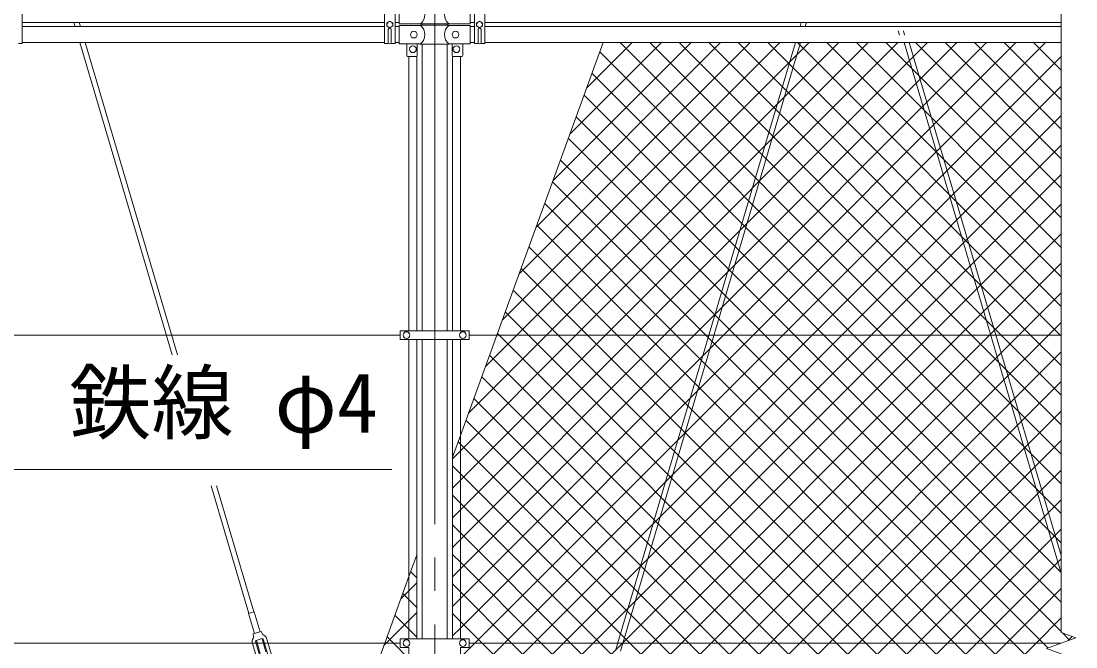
# Model space of a CAD drawing. Units: millimetres, scale not verified. Extents: x -30601 to 30601, y -19271 to 19271.
# Drawn here: x -27756 to -25230, y -13902 to -12405 of the extents above; entities that cross this region are included whole.
import ezdxf
from ezdxf.enums import TextEntityAlignment as Align

# ---------------------------------------------------------------- set-up
doc = ezdxf.new("R2010")
doc.units = ezdxf.units.MM
doc.header["$LTSCALE"] = 80
doc.linetypes.add('LONG_CHAIN', pattern=[21, 18, -1, 1, -1])
for name, color, linetype, lineweight in [('0-3_D-STR1', 1, 'Continuous', 9), ('0-6_D-BMK', 2, 'LONG_CHAIN', 9), ('0-7_D-STR3', 3, 'Continuous', 9), ('0-8_D-STR2', 7, 'Continuous', 9), ('0-9_D-STR-DIM', 7, 'Continuous', 9), ('0-D_D-STR-TXT', 7, 'Continuous', 9)]:
    doc.layers.add(name, color=color, linetype=linetype, lineweight=lineweight)
doc.styles.add('ＭＳ ゴシック', font='')
doc.styles.get('ＭＳ ゴシック').set_extended_font_data('MS Gothic')

msp = doc.modelspace()

# ---------------------------------------------------------------- linework, layer by layer
at = {"layer": '0-3_D-STR1'}
for p, q in [((-27753.05, -12407.94), (-26885.55, -12407.94)), ((-27753.05, -12417.94), (-26885.55, -12417.94)), ((-26860.55, -12407.94), (-26850.55, -12407.94)), ((-26860.55, -12417.94), (-26850.55, -12417.94)), ((-26795.8, -12414.54), (-26795.8, -12411.34)), ((-26735.3, -12414.54), (-26735.3, -12411.34)), ((-26680.55, -12407.94), (-26670.55, -12407.94)), ((-26680.55, -12417.94), (-26670.55, -12417.94)), ((-26645.55, -12407.94), (-25265.55, -12407.94)), ((-26645.55, -12417.94), (-25265.55, -12417.94)), ((-27753.05, -12456.04), (-26885.55, -12456.04)), ((-26860.55, -12456.04), (-26850.55, -12456.04)), ((-26795.8, -13145.64), (-26795.8, -12459.54)), ((-26735.3, -13145.64), (-26735.3, -12459.54)), ((-26680.55, -12456.04), (-26670.55, -12456.04)), ((-26645.55, -12456.04), (-25265.55, -12456.04)), ((-26795.8, -13882.64), (-26795.8, -13166.24)), ((-26735.3, -13882.64), (-26735.3, -13166.24))]:
    msp.add_line(p, q, dxfattribs=at)
at = {"layer": '0-6_D-BMK'}
msp.add_line((-26765.55, -8808.24), (-26765.55, -16367.94), dxfattribs=at)
at = {"layer": '0-7_D-STR3'}
for p, q in [((-26850.55, -12410.84), (-26850.55, -12366.84)), ((-26680.55, -12410.84), (-26680.55, -12366.84)), ((-27629.25, -12407.94), (-27626.29, -12417.94)), ((-27616.73, -12407.94), (-27613.77, -12417.94)), ((-26876.55, -12457.83), (-26876.55, -12424.94)), ((-26869.55, -12457.83), (-26869.55, -12424.94)), ((-26850.55, -12410.84), (-26799.35, -12410.84)), ((-26850.55, -12415.04), (-26799.35, -12415.04)), ((-26850.55, -12415.04), (-26850.55, -12459.04)), ((-26799.35, -12411.34), (-26800.35, -12410.84)), ((-26799.35, -12414.54), (-26800.35, -12415.04)), ((-26731.75, -12410.84), (-26680.55, -12410.84)), ((-26731.75, -12415.04), (-26680.55, -12415.04)), ((-26680.55, -12415.04), (-26680.55, -12459.04)), ((-26661.55, -12457.83), (-26661.55, -12424.94)), ((-26654.55, -12457.83), (-26654.55, -12424.94)), ((-25887.72, -12407.94), (-25890.68, -12417.94)), ((-25875.2, -12407.94), (-25878.16, -12417.94)), ((-25655.9, -12427.97), (-25652.94, -12437.97)), ((-25643.39, -12427.97), (-25640.43, -12437.97)), ((-27615, -12456.04), (-27393.78, -13202.95)), ((-27602.49, -12456.04), (-27381.27, -13202.95)), ((-26850.55, -12459.04), (-26799.35, -12459.04)), ((-26832.55, -12459.04), (-26832.55, -12487.04)), ((-26807.55, -12459.04), (-26807.55, -12487.04)), ((-26799.35, -12459.54), (-26800.35, -12459.04)), ((-26799.35, -12459.54), (-26731.75, -12459.54)), ((-26731.75, -12459.54), (-26730.75, -12459.04)), ((-26731.75, -12459.04), (-26680.55, -12459.04)), ((-26723.55, -12459.04), (-26723.55, -12487.04)), ((-26698.55, -12459.04), (-26698.55, -12487.04)), ((-25901.96, -12456.04), (-26332.17, -13908.58)), ((-25889.45, -12456.04), (-26320.67, -13911.99)), ((-25641.66, -12456.04), (-25265.55, -13725.9)), ((-25629.14, -12456.04), (-25265.55, -13683.65)), ((-26809.55, -12489.04), (-26830.55, -12489.04)), ((-26827.05, -13145.64), (-26827.05, -12489.04)), ((-26808.05, -13145.64), (-26808.05, -12488.36)), ((-26723.05, -13145.64), (-26723.05, -12488.36)), ((-26721.55, -12489.04), (-26700.55, -12489.04)), ((-26704.05, -13145.64), (-26704.05, -12489.04)), ((-26848.05, -13155.94), (-28683.55, -13155.94)), ((-26848.05, -13145.64), (-26683.05, -13145.64)), ((-26848.05, -13145.64), (-26848.05, -13166.24)), ((-26683.05, -13145.64), (-26683.05, -13166.24)), ((-25265.55, -13155.94), (-26683.05, -13155.94)), ((-26848.05, -13166.24), (-26683.05, -13166.24)), ((-26827.05, -13882.64), (-26827.05, -13166.24)), ((-26808.05, -13882.64), (-26808.05, -13166.24)), ((-26723.05, -13882.64), (-26723.05, -13166.24)), ((-26704.05, -13882.64), (-26704.05, -13166.24)), ((-27300.79, -13516.91), (-27210.44, -13821.99)), ((-27288.28, -13516.91), (-27198.93, -13818.58)), ((-27197.88, -13818.27), (-27211.49, -13822.3)), ((-27211.49, -13822.3), (-27197.29, -13870.24)), ((-27197.88, -13818.27), (-27183.68, -13866.21)), ((-27180.9, -13865.39), (-27200.07, -13871.07)), ((-27200.07, -13871.07), (-27199.46, -13879.02)), ((-27194.2, -13889.14), (-27148.19, -14044.47)), ((-27178.47, -13882.4), (-27192.85, -13886.66)), ((-27192.46, -13886.54), (-27183.09, -13918.19)), ((-27180.9, -13865.39), (-27177.08, -13872.39)), ((-27178.85, -13882.51), (-27169.48, -13914.15)), ((-27175.98, -13883.75), (-27129.97, -14039.08)), ((-27167.83, -13881.33), (-27121.82, -14036.66)), ((-26848.05, -13882.64), (-26683.05, -13882.64)), ((-26848.05, -13882.64), (-26848.05, -13903.24)), ((-26683.05, -13882.64), (-26683.05, -13903.24)), ((-26848.05, -13892.94), (-28683.55, -13892.94)), ((-27202.35, -13891.56), (-27156.34, -14046.89)), ((-25265.55, -13892.94), (-26683.05, -13892.94))]:
    msp.add_line(p, q, dxfattribs=at)
for points in [[(-27762.05, -12457.83), (-27753.05, -12457.83), (-27753.05, -12368.57)], [(-26876.55, -12368.57), (-26885.55, -12368.57), (-26885.55, -12457.83), (-26876.55, -12457.83)], [(-26869.55, -12457.83), (-26860.55, -12457.83), (-26860.55, -12368.57)], [(-26661.55, -12457.83), (-26670.55, -12457.83), (-26670.55, -12368.57)], [(-26654.55, -12368.57), (-26645.55, -12368.57), (-26645.55, -12457.83), (-26654.55, -12457.83)], [(-26799.35, -12411.34), (-26731.75, -12411.34), (-26730.75, -12410.84)], [(-26799.35, -12414.54), (-26731.75, -12414.54), (-26730.75, -12415.04)]]:
    msp.add_lwpolyline(points, dxfattribs=at)
for points in [[(-26873.05, -12421.04), (-26866.04, -12416.99), (-26866.04, -12408.89), (-26873.05, -12404.84), (-26880.07, -12408.89), (-26880.07, -12416.99)], [(-26658.05, -12421.04), (-26665.07, -12416.99), (-26665.07, -12408.89), (-26658.05, -12404.84), (-26651.04, -12408.89), (-26651.04, -12416.99)]]:
    msp.add_lwpolyline(points, close=True, dxfattribs=at)
for centre, radius in [((-26873.05, -12412.94), 7.03), ((-26658.05, -12412.94), 7.03), ((-26815.55, -12437.04), 8), ((-26715.55, -12437.04), 8), ((-26817.55, -12472.04), 8), ((-26713.55, -12472.04), 8), ((-26833.05, -13155.94), 8), ((-26698.05, -13155.94), 8), ((-26833.05, -13892.94), 8), ((-26698.05, -13892.94), 8)]:
    msp.add_circle(centre, radius, dxfattribs=at)
for centre, radius, start, end in [((-26817.94, -12388.84), 28.8, 310.19176, 49.80824), ((-26713.17, -12388.84), 28.8, 130.19176, 229.80824), ((-26873.05, -12424.94), 3.5, 0, 180), ((-26817.94, -12437.04), 28.8, 310.19176, 49.80824), ((-26713.17, -12437.04), 28.8, 130.19176, 229.80824), ((-26658.05, -12424.94), 3.5, 0, 180), ((-26873.05, -12452.2), 6.62, 238.10921, 301.89079), ((-26658.05, -12452.2), 6.62, 238.10921, 301.89079), ((-26830.55, -12487.04), 2, 180, 270), ((-26809.55, -12487.04), 2, 270, 0), ((-26721.55, -12487.04), 2, 180, 270), ((-26700.55, -12487.04), 2, 270, 0), ((-27192.28, -13888.58), 10.5, 140.37924, 196.49813), ((-27203.45, -13879.33), 4, 320.37924, 4.39887), ((-27192.28, -13888.58), 2, 106.49813, 196.49813), ((-27177.9, -13884.32), 2, 16.49813, 106.49813), ((-27173.57, -13870.48), 4, 208.59738, 252.61701), ((-27177.9, -13884.32), 10.5, 16.49813, 72.61701)]:
    msp.add_arc(centre, radius, start, end, dxfattribs=at)
at = {"layer": '0-8_D-STR2'}
for p, q in [((-26603.68, -13120.25), (-25939.47, -12456.04)), ((-26568.66, -13155.94), (-25868.76, -12456.04)), ((-26563.22, -13009.08), (-26010.18, -12456.04)), ((-26522.75, -12897.9), (-26080.89, -12456.04)), ((-26497.95, -13155.94), (-25798.05, -12456.04)), ((-26482.29, -12786.73), (-26151.6, -12456.04)), ((-26441.83, -12675.55), (-26222.31, -12456.04)), ((-26427.24, -13155.94), (-25727.34, -12456.04)), ((-26401.36, -12564.38), (-26293.02, -12456.04)), ((-26356.53, -13155.94), (-25656.63, -12456.04)), ((-25621.5, -13155.94), (-26321.4, -12456.04)), ((-26285.82, -13155.94), (-25585.92, -12456.04)), ((-25550.79, -13155.94), (-26250.69, -12456.04)), ((-25480.08, -13155.94), (-26179.98, -12456.04)), ((-25409.36, -13155.94), (-26109.26, -12456.04)), ((-25338.65, -13155.94), (-26038.55, -12456.04)), ((-25267.94, -13155.94), (-25967.84, -12456.04)), ((-25265.55, -13087.62), (-25897.13, -12456.04)), ((-25265.55, -13016.91), (-25826.42, -12456.04)), ((-25265.55, -12946.2), (-25755.71, -12456.04)), ((-25265.55, -12875.49), (-25685, -12456.04)), ((-25265.55, -12804.78), (-25614.29, -12456.04)), ((-25265.55, -12734.07), (-25543.58, -12456.04)), ((-25265.55, -12663.36), (-25472.87, -12456.04)), ((-25265.55, -12592.65), (-25402.16, -12456.04)), ((-25265.55, -12521.93), (-25331.45, -12456.04)), ((-25692.21, -13155.94), (-26369.98, -12478.17)), ((-25762.92, -13155.94), (-26388.85, -12530.01)), ((-25833.63, -13155.94), (-26407.72, -12581.85)), ((-25904.34, -13155.94), (-26426.59, -12633.69)), ((-25790.84, -13155.94), (-25265.55, -12630.65)), ((-25720.13, -13155.94), (-25265.55, -12701.36)), ((-25649.42, -13155.94), (-25265.55, -12772.07)), ((-26116.47, -13155.94), (-26483.2, -12789.22)), ((-26187.18, -13155.94), (-26502.06, -12841.06)), ((-25578.71, -13155.94), (-25265.55, -12842.78)), ((-26257.89, -13155.94), (-26520.93, -12892.9)), ((-25508, -13155.94), (-25265.55, -12913.49)), ((-26328.6, -13155.94), (-26539.8, -12944.74)), ((-26399.31, -13155.94), (-26558.67, -12996.58)), ((-26470.02, -13155.94), (-26577.54, -13048.43)), ((-26540.74, -13155.94), (-26596.41, -13100.27)), ((-26704.05, -13432.76), (-26427.24, -13155.94)), ((-26704.05, -13503.47), (-26356.53, -13155.94)), ((-26704.05, -13574.18), (-26285.82, -13155.94)), ((-26684.61, -13342.6), (-26497.95, -13155.94)), ((-26644.15, -13231.43), (-26568.66, -13155.94)), ((-26611.45, -13155.94), (-26615.28, -13152.11)), ((-25874.45, -13892.94), (-26611.45, -13155.94)), ((-25803.74, -13892.94), (-26540.74, -13155.94)), ((-26527.84, -13892.94), (-25790.84, -13155.94)), ((-25733.02, -13892.94), (-26470.02, -13155.94)), ((-26457.13, -13892.94), (-25720.13, -13155.94)), ((-25662.31, -13892.94), (-26399.31, -13155.94)), ((-26386.42, -13892.94), (-25649.42, -13155.94)), ((-25591.6, -13892.94), (-26328.6, -13155.94)), ((-26315.71, -13892.94), (-25578.71, -13155.94)), ((-25520.89, -13892.94), (-26257.89, -13155.94)), ((-26245, -13892.94), (-25508, -13155.94)), ((-25450.18, -13892.94), (-26187.18, -13155.94)), ((-25379.47, -13892.94), (-26116.47, -13155.94)), ((-25265.55, -13794.73), (-25904.34, -13155.94)), ((-25265.55, -13724.02), (-25833.63, -13155.94)), ((-25265.55, -13653.31), (-25762.92, -13155.94)), ((-25265.55, -13582.6), (-25692.21, -13155.94)), ((-25265.55, -13511.88), (-25621.5, -13155.94)), ((-25265.55, -13441.17), (-25550.79, -13155.94)), ((-25265.55, -13370.46), (-25480.08, -13155.94)), ((-25265.55, -13299.75), (-25409.36, -13155.94)), ((-25265.55, -13229.04), (-25338.65, -13155.94)), ((-25265.55, -13158.33), (-25267.94, -13155.94)), ((-26015.87, -13892.94), (-26653.01, -13255.79)), ((-25891.44, -13892.94), (-25265.55, -13267.05)), ((-26086.58, -13892.94), (-26671.88, -13307.63)), ((-26157.29, -13892.94), (-26690.75, -13359.48)), ((-25820.73, -13892.94), (-25265.55, -13337.76)), ((-25750.02, -13892.94), (-25265.55, -13408.47)), ((-26723.05, -13451.76), (-26704.05, -13432.76)), ((-26704.05, -13487.6), (-26723.05, -13468.6)), ((-25679.31, -13892.94), (-25265.55, -13479.18)), ((-26723.05, -13522.47), (-26704.05, -13503.47)), ((-26298.71, -13892.94), (-26704.05, -13487.6)), ((-26704.05, -13558.31), (-26723.05, -13539.31)), ((-26369.42, -13892.94), (-26704.05, -13558.31)), ((-25608.6, -13892.94), (-25265.55, -13549.89)), ((-26723.05, -13593.18), (-26704.05, -13574.18)), ((-26704.05, -13629.02), (-26723.05, -13610.02)), ((-26440.13, -13892.94), (-26704.05, -13629.02)), ((-25537.89, -13892.94), (-25265.55, -13620.6)), ((-26704.05, -13699.73), (-26723.05, -13680.73)), ((-26510.84, -13892.94), (-26704.05, -13699.73)), ((-25467.18, -13892.94), (-25265.55, -13691.31)), ((-26808.05, -13737.15), (-26822.83, -13722.37)), ((-26704.05, -13770.44), (-26723.05, -13751.44)), ((-25396.47, -13892.94), (-25265.55, -13762.02)), ((-26581.55, -13892.94), (-26704.05, -13770.44)), ((-25325.76, -13892.94), (-25265.55, -13832.73)), ((-25245.39, -13885.6), (-25262.64, -13868.35)), ((-25249.04, -13886.93), (-25239.04, -13876.94)), ((-26704.05, -14069.15), (-26527.84, -13892.94)), ((-26704.05, -14139.86), (-26457.13, -13892.94)), ((-26704.05, -14210.57), (-26386.42, -13892.94)), ((-26704.05, -14281.28), (-26315.71, -13892.94)), ((-26704.05, -14351.99), (-26245, -13892.94)), ((-26628.44, -14629.94), (-25891.44, -13892.94)), ((-25844.55, -14629.94), (-26581.55, -13892.94)), ((-26557.73, -14629.94), (-25820.73, -13892.94)), ((-25773.84, -14629.94), (-26510.84, -13892.94)), ((-26487.02, -14629.94), (-25750.02, -13892.94)), ((-25703.13, -14629.94), (-26440.13, -13892.94)), ((-26416.31, -14629.94), (-25679.31, -13892.94)), ((-25632.42, -14629.94), (-26369.42, -13892.94)), ((-26345.6, -14629.94), (-25608.6, -13892.94)), ((-25561.71, -14629.94), (-26298.71, -13892.94)), ((-26274.89, -14629.94), (-25537.89, -13892.94)), ((-26204.18, -14629.94), (-25467.18, -13892.94)), ((-25420.29, -14629.94), (-26157.29, -13892.94)), ((-26133.47, -14629.94), (-25396.47, -13892.94)), ((-25349.58, -14629.94), (-26086.58, -13892.94)), ((-26062.76, -14629.94), (-25325.76, -13892.94)), ((-25278.87, -14629.94), (-26015.87, -13892.94)), ((-25265.55, -14501.83), (-25874.45, -13892.94)), ((-25265.55, -14431.12), (-25803.74, -13892.94)), ((-25265.55, -14360.41), (-25733.02, -13892.94)), ((-25265.55, -14289.7), (-25662.31, -13892.94)), ((-25265.55, -14218.99), (-25591.6, -13892.94)), ((-25265.55, -14148.28), (-25520.89, -13892.94)), ((-25265.55, -14077.57), (-25450.18, -13892.94)), ((-25265.55, -14006.86), (-25379.47, -13892.94))]:
    msp.add_line(p, q, dxfattribs=at)
for points in [[(-26723.05, -13663.89), (-26704.05, -13644.89), (-26215.1, -13155.94), (-25515.2, -12456.04)], [(-26723.05, -13734.6), (-26704.05, -13715.6), (-26144.39, -13155.94), (-25444.49, -12456.04)], [(-26723.05, -13805.31), (-26704.05, -13786.31), (-26073.68, -13155.94), (-25373.78, -12456.04)], [(-26723.05, -13876.02), (-26704.05, -13857.02), (-26002.97, -13155.94), (-25303.07, -12456.04)], [(-26723.05, -13946.73), (-26704.05, -13927.73), (-26669.26, -13892.94), (-25932.26, -13155.94), (-25265.55, -12489.23)], [(-26723.05, -14017.44), (-26704.05, -13998.44), (-26598.55, -13892.94), (-25861.55, -13155.94), (-25265.55, -12559.94)], [(-25265.55, -13865.44), (-25975.05, -13155.94), (-26445.46, -12685.53)], [(-25297.23, -13904.47), (-25308.76, -13892.94), (-26045.76, -13155.94), (-26464.33, -12737.37)], [(-26723.05, -14441.7), (-26704.05, -14422.7), (-26174.29, -13892.94), (-25437.29, -13155.94), (-25265.55, -12984.2)], [(-26723.05, -14512.42), (-26704.05, -14493.42), (-26103.58, -13892.94), (-25366.58, -13155.94), (-25265.55, -13054.92)], [(-26723.05, -14583.13), (-26704.05, -14564.13), (-26032.87, -13892.94), (-25295.87, -13155.94), (-25265.55, -13125.63)], [(-26688.86, -14619.64), (-25962.16, -13892.94), (-25265.55, -13196.34)], [(-25265.55, -14572.54), (-25945.16, -13892.94), (-26634.15, -13203.95)], [(-25265.55, -14855.39), (-25491, -14629.94), (-26228, -13892.94), (-26704.05, -13416.89), (-26709.62, -13411.32)], [(-26846.47, -13787.31), (-26827.05, -13767.89), (-26808.05, -13748.89)], [(-26808.05, -13807.86), (-26827.05, -13788.86), (-26841.7, -13774.21)], [(-26886.93, -13898.48), (-26881.39, -13892.94), (-26827.05, -13838.6), (-26808.05, -13819.6)], [(-26808.05, -13878.57), (-26827.05, -13859.57), (-26860.57, -13826.05)], [(-25265.55, -15279.65), (-25915.26, -14629.94), (-26652.26, -13892.94), (-26704.05, -13841.15), (-26723.05, -13822.15)], [(-26808.05, -13949.28), (-26827.05, -13930.28), (-26864.4, -13892.94), (-26879.44, -13877.89)]]:
    msp.add_lwpolyline(points, dxfattribs=at)
for points in [[(-25265.55, -12456.04), (-26361.93, -12456.04), (-26616.67, -13155.94), (-25265.55, -13155.94)], [(-25265.55, -13155.94), (-26616.67, -13155.94), (-26704.05, -13396.02), (-26704.05, -13882.64), (-26683.05, -13882.64), (-26683.05, -13892.94), (-25265.55, -13892.94), (-25230.31, -13880.11), (-25265.55, -13867.29)], [(-26704.05, -13396.02), (-26723.05, -13448.22), (-26723.05, -13882.64), (-26704.05, -13882.64)], [(-26808.05, -13681.75), (-26827.05, -13733.96), (-26827.05, -13882.64), (-26808.05, -13882.64)], [(-26827.05, -13733.96), (-26884.92, -13892.94), (-26848.05, -13892.94), (-26848.05, -13882.64), (-26827.05, -13882.64)], [(-26827.05, -13903.24), (-26848.05, -13903.24), (-26848.05, -13892.94), (-26884.92, -13892.94), (-27027.72, -14285.28), (-26941.33, -14285.28), (-26941.33, -14599.23), (-27141.99, -14599.23), (-27153.16, -14629.94), (-26848.05, -14629.94), (-26848.05, -14619.64), (-26827.05, -14619.64)], [(-25265.55, -13918.59), (-25300.79, -13905.77), (-25265.55, -13892.94), (-26683.05, -13892.94), (-26683.05, -13903.24), (-26704.05, -13903.24), (-26704.05, -14619.64), (-26683.05, -14619.64), (-26683.05, -14629.94), (-25265.55, -14629.94)]]:
    msp.add_lwpolyline(points, close=True, dxfattribs=at)
at = {"layer": '0-9_D-STR-DIM'}
for p, q in [((-25265.55, -10958.59), (-25265.55, -13867.29)), ((-25300.79, -13905.77), (-25230.31, -13880.11)), ((-25230.31, -13880.11), (-25265.55, -13867.29))]:
    msp.add_line(p, q, dxfattribs=at)
at = {"layer": '0-D_D-STR-TXT'}
msp.add_lwpolyline([(-26867.88, -13477.56), (-27801.87, -13477.56), (-27903.21, -13157.85)], dxfattribs=at)

# ---------------------------------------------------------------- texts
at = {"layer": '0-D_D-STR-TXT', "style": 'ＭＳ ゴシック'}
msp.add_text('鉄線 φ4', height=144.3, dxfattribs=at).set_placement((-27640.72, -13432.95), align=Align.BOTTOM_LEFT)

doc.saveas('drawing.dxf')
